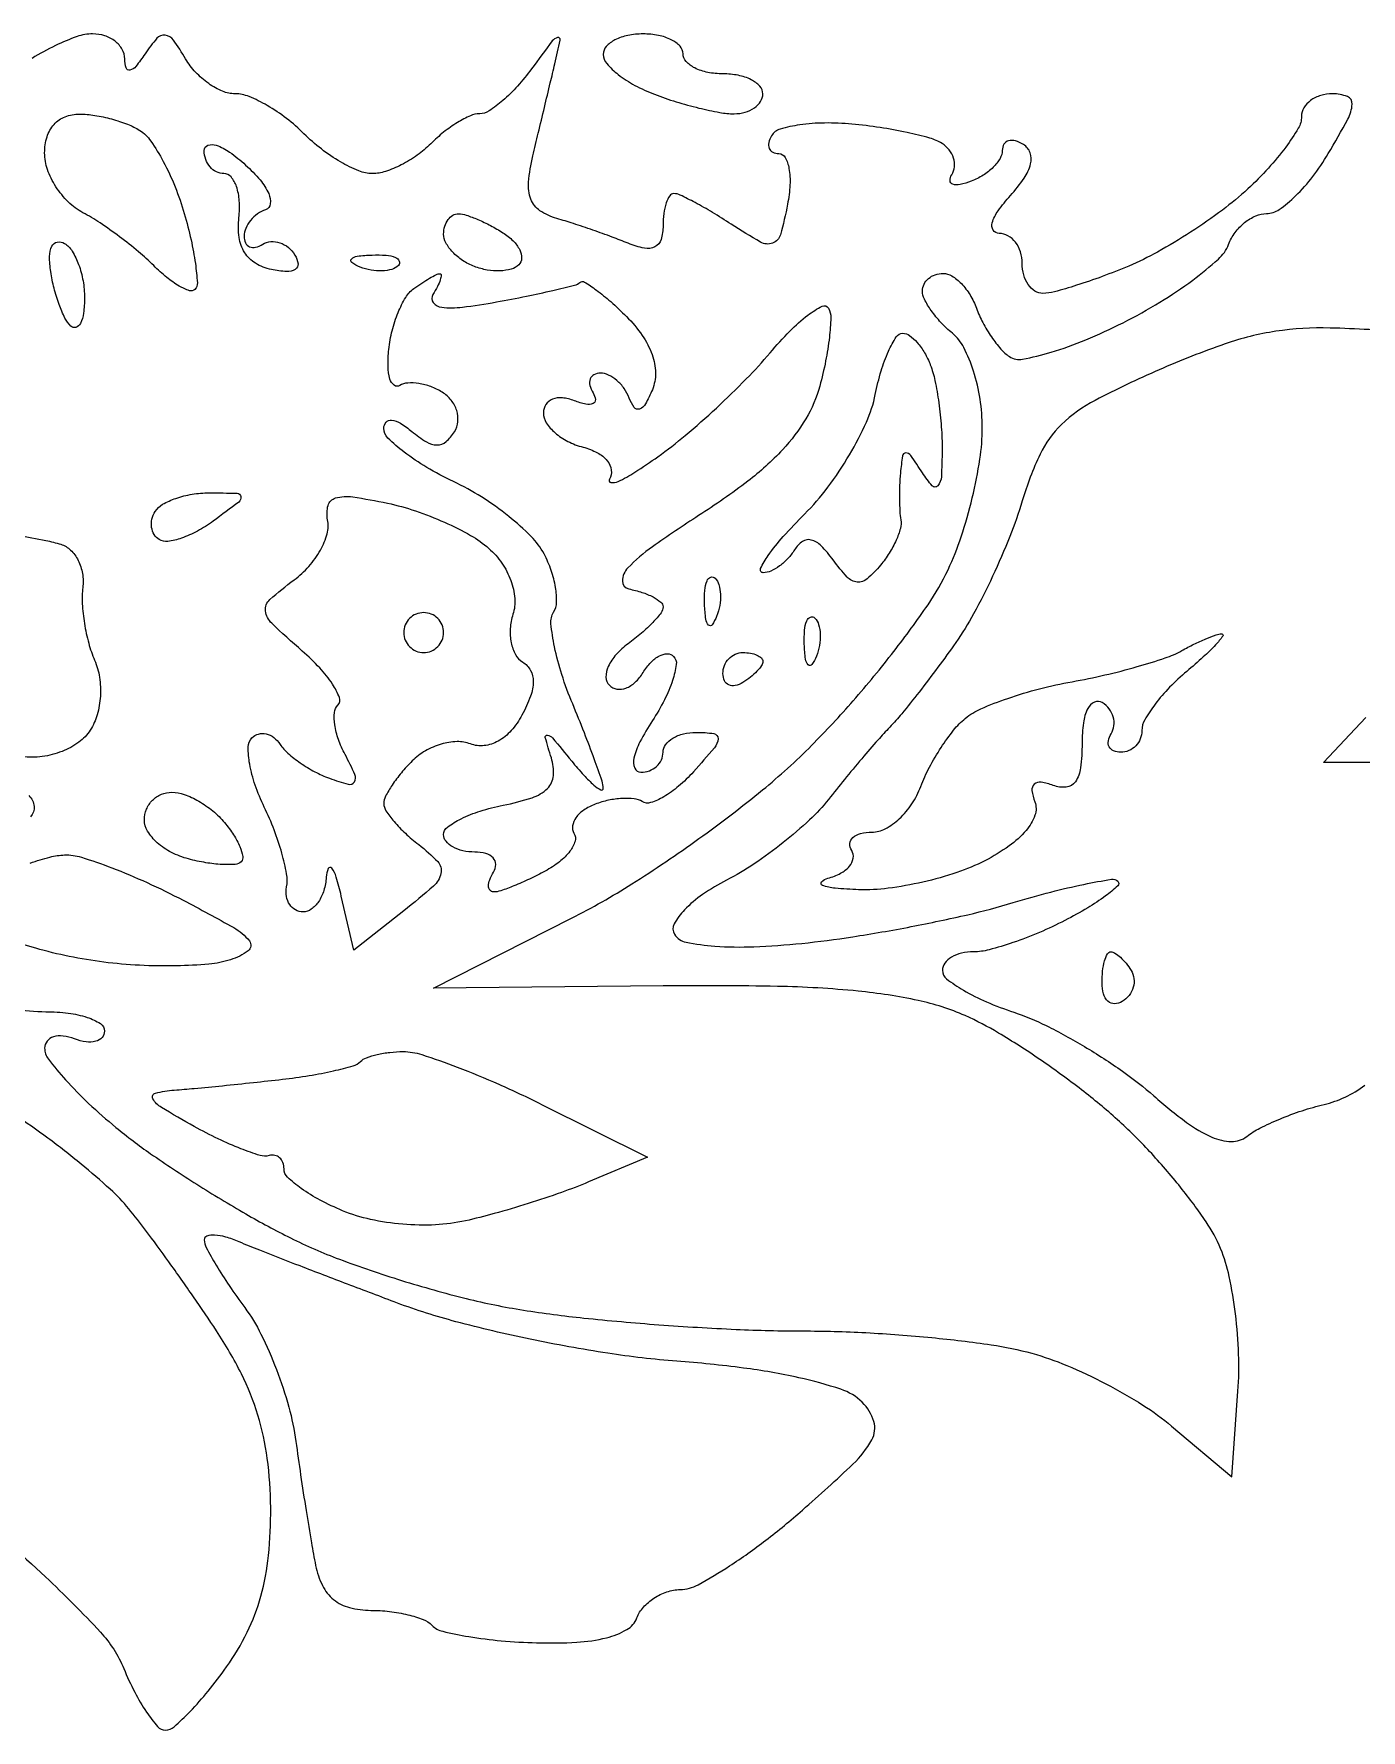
# Model space of a CAD drawing. Extents: x 0 to 102, y 0 to 135.
# Drawn here: x 90.39 to 96.02, y 7.53 to 14.72 of the extents above; entities that cross this region are included whole.
import ezdxf

# ---------------------------------------------------------------- set-up
doc = ezdxf.new("R2010")
doc.units = 0
doc.header["$MEASUREMENT"] = 0

msp = doc.modelspace()

# ---------------------------------------------------------------- linework, layer by layer
for points in [[(90.304719, 10.588359, 0.048322), (90.442624, 10.575, -0.03127), (90.537851, 10.569039, -0.048387), (90.618181, 10.550929, -0.061952), (90.673894, 10.524551, -0.256638), (90.6912, 10.493055, -0.184534), (90.680838, 10.465934, -0.147206), (90.653923, 10.449486, -0.100118), (90.612891, 10.447158, -0.055937), (90.5643, 10.459806, 0.060194), (90.515727, 10.472011, 0.106049), (90.474677, 10.468497, 0.150088), (90.447719, 10.450265, 0.171192), (90.4374, 10.42101, 0.165185), (90.453534, 10.373507, 0.019237), (90.526276, 10.28596, 0.021443), (90.624081, 10.186028, 0.015976), (90.739955, 10.084127, 0.02096), (90.887013, 9.972921, 0.010373), (91.082207, 9.843692, 0.010275), (91.290527, 9.717825, 0.014804), (91.480205, 9.615836, 0.026525), (91.687335, 9.525636, 0.014296), (91.95086, 9.435643, 0.014202), (92.22536, 9.359056, 0.02164), (92.4678, 9.309807, 0.013512), (92.723932, 9.276291, 0.007182), (93.042551, 9.247946, 0.007143), (93.369248, 9.228295, 0.011011), (93.6522, 9.221567, -0.012759), (93.91988, 9.214266, -0.011116), (94.199482, 9.193252, -0.011247), (94.451556, 9.162924, -0.032152), (94.624287, 9.126736, -0.03217), (94.772089, 9.075264, -0.020275), (94.9375, 8.997397, -0.020342), (95.094583, 8.907206, -0.034844), (95.216487, 8.818037), (95.4711, 8.603058), (95.497684, 8.966189, 0.027401), (95.50055, 9.122892, 0.021067), (95.487108, 9.29351, 0.021488), (95.460861, 9.452385, 0.046535), (95.424349, 9.570546, 0.051601), (95.362879, 9.684195, 0.019127), (95.254535, 9.830575, 0.018716), (95.123246, 9.982444, 0.021455), (94.986572, 10.117007, 0.019456), (94.834705, 10.243837, 0.014368), (94.657512, 10.372534, 0.014568), (94.482782, 10.484604, 0.031308), (94.340807, 10.558259, 0.051633), (94.141691, 10.622656, 0.027869), (93.886722, 10.662208, 0.01981), (93.544439, 10.682275, 0.007273), (93.06, 10.684407), (92.0871, 10.674537), (92.671629, 10.971131, 0.023637), (92.927403, 11.116499, 0.014932), (93.21194, 11.308643, 0.014986), (93.481354, 11.515064, 0.026139), (93.68984, 11.703912, 0.016277), (93.866511, 11.893569, 0.014257), (94.038732, 12.102705, 0.014476), (94.18344, 12.300577, 0.040895), (94.26856, 12.448986, 0.03025), (94.324126, 12.588706, 0.020499), (94.370995, 12.753529, 0.020696), (94.403242, 12.91709, 0.038338), (94.4136, 13.051977, 0.038898), (94.404226, 13.172292, 0.038046), (94.376323, 13.290626, 0.040632), (94.335459, 13.390367, 0.102358), (94.2867, 13.4514, -0.031583), (94.238135, 13.497178, -0.034151), (94.197077, 13.547589, -0.036411), (94.168339, 13.595267, -0.117955), (94.1598, 13.630959, -0.116782), (94.166506, 13.659277, -0.100534), (94.185431, 13.683392, -0.092973), (94.213733, 13.69958, -0.083736), (94.247055, 13.7052, -0.140662), (94.284451, 13.694467, -0.062004), (94.324725, 13.66171, -0.054402), (94.361571, 13.613784, -0.048354), (94.388934, 13.55715, 0.033284), (94.416112, 13.496292, 0.028059), (94.452555, 13.435859, 0.029003), (94.492233, 13.38439, 0.066873), (94.528811, 13.352146, 0.197872), (94.584027, 13.341053, 0.024527), (94.705584, 13.370989, 0.025922), (94.852672, 13.423409, 0.018712), (95.010875, 13.496272, 0.019379), (95.166471, 13.582852, 0.023042), (95.305869, 13.676713, 0.022677), (95.414498, 13.765283, 0.119316), (95.457888, 13.828175, -0.06829), (95.485392, 13.878192, -0.062797), (95.526042, 13.92057, -0.0667), (95.5731, 13.949266, -0.103969), (95.619404, 13.959, 0.154371), (95.672229, 13.975707, 0.039598), (95.74206, 14.033554, 0.036501), (95.81507, 14.115652, 0.030093), (95.880643, 14.2128, 0.009384), (95.963541, 14.359349, 0.106471), (95.982086, 14.422907, 0.330978), (95.96159, 14.455059, 0.091258), (95.898883, 14.4666, 0.071263), (95.848559, 14.459391, 0.086618), (95.805882, 14.438386, 0.10032), (95.77735, 14.407178, 0.135997), (95.7672, 14.370551, -0.135058), (95.753434, 14.320518, -0.025308), (95.700249, 14.240668, -0.025438), (95.626539, 14.151187, -0.020869), (95.539281, 14.063274, -0.026728), (95.431928, 13.973954, -0.016464), (95.296955, 13.8801, -0.016497), (95.156976, 13.795873, -0.028235), (95.034398, 13.736323, -0.010215), (94.921958, 13.692018, -0.011832), (94.813143, 13.654594, -0.010922), (94.719947, 13.627214, -0.066072), (94.670117, 13.6206, -0.143829), (94.636819, 13.630381, -0.099506), (94.608449, 13.657877, -0.083929), (94.589333, 13.698992, -0.067037), (94.5828, 13.7475, 0.075427), (94.575444, 13.795984, 0.088993), (94.554097, 13.837123, 0.100712), (94.522351, 13.864624, 0.12899), (94.485088, 13.8744, -0.259937), (94.459812, 13.888493, -0.213813), (94.455679, 13.919555, -0.083688), (94.480682, 13.970533, -0.028153), (94.532899, 14.035201, 0.033354), (94.590873, 14.108546, 0.088133), (94.618448, 14.16925, 0.147656), (94.616425, 14.216679, 0.172019), (94.588311, 14.251694, 0.066786), (94.553812, 14.267109, 0.139878), (94.52467, 14.267367, 0.190973), (94.50551, 14.252908, 0.137587), (94.4982, 14.226844, -0.135659), (94.488659, 14.192326, -0.061946), (94.459632, 14.155162, -0.054745), (94.417127, 14.121167, -0.049745), (94.366906, 14.09592, -0.03703), (94.319441, 14.081633, -0.134924), (94.288301, 14.083187, -0.315874), (94.276983, 14.098364, -0.14665), (94.283686, 14.123323, 0.113126), (94.295224, 14.157199, 0.100243), (94.291616, 14.194342, 0.094099), (94.273355, 14.229053, 0.086535), (94.243174, 14.255857, 0.070571), (94.190869, 14.278757, 0.015088), (94.094338, 14.302542, 0.015486), (93.97983, 14.323432, 0.014201), (93.860895, 14.337902, 0.025335), (93.744991, 14.342775, 0.033483), (93.63964, 14.334796, 0.035438), (93.55664, 14.316813, 0.185329), (93.520108, 14.288999, 0.078894), (93.507926, 14.25987, 0.15687), (93.50972, 14.235183, 0.184896), (93.524955, 14.21881, 0.114423), (93.550876, 14.2128, -0.275845), (93.5776, 14.196842, -0.081144), (93.593825, 14.149819, -0.0564), (93.597822, 14.080564, -0.033474), (93.587751, 13.998396, -0.019945), (93.557663, 13.869175, -0.245261), (93.524259, 13.833296, -0.217585), (93.472971, 13.837842, -0.015788), (93.348659, 13.913796, 0.009688), (93.269481, 13.96351, 0.012834), (93.195447, 14.00547, 0.010206), (93.132598, 14.037359, 0.112758), (93.105277, 14.0436, 0.255088), (93.087878, 14.034106, 0.062649), (93.0733, 14.003664, 0.048822), (93.063295, 13.95973, 0.031598), (93.06, 13.907649, -0.073116), (93.051378, 13.849004, -0.205299), (93.0253, 13.817847, -0.168917), (92.980462, 13.811792, -0.047561), (92.91195, 13.832647, 0.008798), (92.844101, 13.859193, 0.005163), (92.762055, 13.88868, 0.005162), (92.679377, 13.916479, 0.008761), (92.609567, 13.937808, -0.078406), (92.537998, 13.971108, -0.154387), (92.499306, 14.019701, -0.115875), (92.489427, 14.092222, -0.034558), (92.507835, 14.20316, -0.000136), (92.530941, 14.300183, -0.000096), (92.556919, 14.409043, -0.000097), (92.581769, 14.513, -0.000206), (92.601064, 14.5935, 0.008321), (92.623567, 14.694592, 0.541049), (92.612875, 14.705197, 0.180566), (92.59003, 14.690622, 0.003241), (92.502128, 14.57235, -0.025328), (92.442802, 14.499481, -0.030841), (92.379965, 14.437915, -0.032122), (92.322132, 14.394015, -0.14732), (92.282238, 14.382, 0.10597), (92.242817, 14.37355, 0.031803), (92.188233, 14.344723, 0.030309), (92.129499, 14.303667, 0.02869), (92.075014, 14.2551, -0.041953), (92.017538, 14.206537, -0.036098), (91.949889, 14.165477, -0.037721), (91.882653, 14.137212, -0.080812), (91.827257, 14.1282, -0.098387), (91.769199, 14.139736, -0.03396), (91.692199, 14.177902, -0.032192), (91.610863, 14.232649, -0.032161), (91.5372, 14.2974, 0.03262), (91.463401, 14.362151, 0.03242), (91.38166, 14.416897, 0.034209), (91.304092, 14.455033, 0.097443), (91.245304, 14.4666, -0.100091), (91.191947, 14.477389, -0.053839), (91.133018, 14.51009, -0.050535), (91.077833, 14.558021, -0.055578), (91.035352, 14.61465, 0.022643), (90.983235, 14.694573, 0.20933), (90.948511, 14.715151, 0.249244), (90.913695, 14.701796, 0.031667), (90.863243, 14.6358, -0.021226), (90.824525, 14.582901, -0.16543), (90.799143, 14.56668, -0.400776), (90.782918, 14.576004, -0.068756), (90.777095, 14.61465, 0.125987), (90.76624, 14.654984, 0.099408), (90.736611, 14.689336, 0.088796), (90.692655, 14.712432, 0.076815), (90.641094, 14.7204, 0.084687), (90.574818, 14.709093, 0.027893), (90.483202, 14.671036, 0.026866), (90.384436, 14.616669, 0.027405)], [(96.219881, 13.454651, 0.015213), (95.888148, 13.473597, 0.04386), (95.658438, 13.459558, 0.04683), (95.443124, 13.406344, 0.019332), (95.163389, 13.29638, 0.01624), (94.892554, 13.166993, 0.071474), (94.748918, 13.064263, 0.0921), (94.658476, 12.938523, 0.03733), (94.582788, 12.740591, -0.022171), (94.530141, 12.589335, -0.01484), (94.457265, 12.421187, -0.01496), (94.376772, 12.262157, -0.028304), (94.301084, 12.1401, -0.00655), (94.225445, 12.03521, -0.006122), (94.145388, 11.929924, -0.006109), (94.072023, 11.838185, -0.020726), (94.021034, 11.781007, 0.012036), (93.97109, 11.726921, 0.004345), (93.90265, 11.647755, 0.004306), (93.829161, 11.559713, 0.005105), (93.761308, 11.475242, -0.038562), (93.681266, 11.388212, -0.020031), (93.569282, 11.29195, -0.019796), (93.445704, 11.20177, -0.0284), (93.329042, 11.132782, 0.031493), (93.227756, 11.072038, 0.050454), (93.150981, 11.006845, 0.067221), (93.107227, 10.947053, 0.268986), (93.10845, 10.903449, 0.208429), (93.157524, 10.869423, 0.030983), (93.2796, 10.85305, 0.028005), (93.444367, 10.850514, 0.014869), (93.648046, 10.864864, 0.013634), (93.863891, 10.8925, 0.008852), (94.111733, 10.935634, 0.008902), (94.352383, 10.986379, 0.01668), (94.544632, 11.03731, -0.008944), (94.704522, 11.082328, -0.013743), (94.844563, 11.114981, -0.008108), (94.960984, 11.136813, -0.243275), (94.988564, 11.128036, -0.428375), (94.988087, 11.108213, -0.025084), (94.936213, 11.065649, -0.025505), (94.860453, 11.015364, -0.014432), (94.764063, 10.961938, -0.018521), (94.655874, 10.910976, -0.018269), (94.543721, 10.867909, -0.018485), (94.442914, 10.837482, -0.064131), (94.375501, 10.8288, 0.057601), (94.325358, 10.823004, 0.076845), (94.282911, 10.805876, 0.095743), (94.254465, 10.78053, 0.164475), (94.2444, 10.750761, 0.231886), (94.262143, 10.714559, 0.032097), (94.333511, 10.666237, 0.031348), (94.431553, 10.616639, 0.021726), (94.547756, 10.572605, -0.036212), (94.684773, 10.516097, -0.018803), (94.847124, 10.42716, -0.018596), (95.007806, 10.322813, -0.026855), (95.14089, 10.218061, 0.019947), (95.279838, 10.10555, 0.057535), (95.386854, 10.043449, 0.095255), (95.470319, 10.024703, 0.176273), (95.535484, 10.046151, -0.049856), (95.591014, 10.081533, -0.018769), (95.674882, 10.12001, -0.018374), (95.769952, 10.155346, -0.021289), (95.862841, 10.181709, 0.052099), (95.951956, 10.21304, 0.047321), (96.035803, 10.26293, 0.050362)], [(90.325039, 12.595436, -0.004974), (90.442384, 12.572981, -0.025828), (90.506266, 12.556624, -0.118239), (90.547328, 12.532138, -0.082505), (90.579366, 12.488479, -0.07544), (90.597708, 12.432728, -0.072762), (90.599014, 12.373327, 0.046069), (90.596877, 12.304892, 0.025277), (90.606206, 12.221492, 0.024991), (90.624364, 12.137095, 0.03628), (90.649362, 12.065151, -0.064397), (90.670076, 11.992658, -0.05291), (90.673619, 11.91217, -0.053751), (90.660298, 11.83416, -0.072903), (90.631059, 11.769051, -0.094302), (90.582409, 11.71742, -0.063644), (90.511186, 11.678514, -0.059986), (90.427643, 11.656914, -0.062721), (90.342645, 11.656242, 0.006158)], [(96.131363, 11.631958), (95.861027, 11.631416), (96.04036, 11.822308, -0.019322)], [(90.370493, 11.491179, -0.177201), (90.392549, 11.445504, -0.210884), (90.377965, 11.400985, -0.036471)], [(90.376021, 11.205385, -0.020399), (90.460057, 11.230723, -0.054259), (90.522, 11.239682, -0.08547), (90.593232, 11.229985, -0.014801), (90.722114, 11.185057, -0.015716), (90.871728, 11.122425, -0.013493), (91.025041, 11.047444, -0.006953), (91.239275, 10.931584, -0.097432), (91.305726, 10.875166, -0.422617), (91.300397, 10.833454, -0.084372), (91.226013, 10.795137, -0.054618), (91.134352, 10.776728, -0.017607), (90.995779, 10.769256, -0.017325), (90.839902, 10.771749, -0.01859), (90.688217, 10.785103, -0.018922), (90.541354, 10.80923, -0.02019), (90.39992, 10.843998, -0.020246), (90.281347, 10.883542, -0.082772)], [(90.114039, 8.466048, -0.015684), (90.441027, 8.17865, -0.017675), (90.673747, 7.944828, -0.088981), (90.7729, 7.790201, 0.020976), (90.819277, 7.690306, 0.029669), (90.869338, 7.60601, 0.029645), (90.916585, 7.544437, 0.217596), (90.949503, 7.5294, 0.183146), (90.98627, 7.543335, 0.019245), (91.053923, 7.608028, 0.021817), (91.130673, 7.694546, 0.015812), (91.208676, 7.79707, 0.040965), (91.296015, 7.943806, 0.046136), (91.354247, 8.097208, 0.042481), (91.38655, 8.269177, 0.027231), (91.395963, 8.472232, 0.030182), (91.381609, 8.681536, 0.042142), (91.341958, 8.864824, 0.042038), (91.27204, 9.039211, 0.029825), (91.166359, 9.221677, 0.005121), (91.069047, 9.365502, 0.004394), (90.963774, 9.514889, 0.004428), (90.865771, 9.648875, 0.012661), (90.794483, 9.739656, 0.035406), (90.715548, 9.822406, 0.012714), (90.59226, 9.928975, 0.012539), (90.450734, 10.039331, 0.014526), (90.3105, 10.136959, 0.017687)]]:
    msp.add_lwpolyline(points, format="xyb")
for points in [[(92.9754, 14.7204, 0.049264), (92.910651, 14.714005, 0.069261), (92.855902, 14.694934, 0.089436), (92.819048, 14.666806, 0.18727), (92.8062, 14.633706, 0.181273), (92.820803, 14.594751, 0.04785), (92.869946, 14.548242, 0.042147), (92.940135, 14.502458, 0.032619), (93.023207, 14.464506, 0.016294), (93.115196, 14.432922, 0.014753), (93.212128, 14.406236, 0.014958), (93.300318, 14.38751, 0.044859), (93.361607, 14.382, 0.06794), (93.408008, 14.388334, 0.084528), (93.447341, 14.406851, 0.099719), (93.473643, 14.434339, 0.142091), (93.483, 14.4666, 0.191087), (93.470185, 14.498907, 0.088204), (93.433297, 14.526349, 0.068025), (93.378554, 14.544966, 0.048028), (93.3138, 14.5512, -0.048028), (93.249046, 14.557434, -0.068025), (93.194302, 14.576051, -0.088204), (93.157415, 14.603493, -0.191087), (93.1446, 14.6358, 0.191087), (93.131785, 14.668107, 0.088204), (93.094898, 14.695549, 0.068025), (93.040154, 14.714166, 0.048028)], [(90.58545, 14.380705, -0.037872), (90.649981, 14.375241, -0.026308), (90.721528, 14.359784, -0.026634), (90.789031, 14.337518, -0.048457), (90.840796, 14.311306, -0.100387), (90.887564, 14.266349, -0.028322), (90.940546, 14.179623, -0.027331), (90.990565, 14.072576, -0.025799), (91.029699, 13.958655, -0.014361), (91.058288, 13.846963, -0.020854), (91.076517, 13.746875, -0.017184), (91.085022, 13.665468, -0.217099), (91.074482, 13.637282, -0.286716), (91.051364, 13.631943, -0.048104), (91.008076, 13.651672, -0.040133), (90.955501, 13.68795, -0.025301), (90.900132, 13.737983, 0.022077), (90.835682, 13.796979, 0.013694), (90.75524, 13.860673, 0.013732), (90.672222, 13.919299, 0.024007), (90.600003, 13.962531, -0.070951), (90.537814, 14.008166, -0.056381), (90.485165, 14.072818, -0.057666), (90.449435, 14.145742, -0.0853), (90.4374, 14.215777, -0.073775), (90.447566, 14.284297, -0.109676), (90.477223, 14.33694, -0.117973), (90.524493, 14.369587, -0.094858)], [(91.289891, 14.164626, -0.033508), (91.3512, 14.101176, -0.070388), (91.387581, 14.043237, -0.132009), (91.394441, 14.000089, -0.294118), (91.374491, 13.975264, 0.075405), (91.339673, 13.957478, 0.067384), (91.310158, 13.929572, 0.07038), (91.290218, 13.896181, 0.099781), (91.2834, 13.862357, 0.11052), (91.289579, 13.834745, 0.183092), (91.306534, 13.818359, 0.159957), (91.332058, 13.816083, 0.081499), (91.362154, 13.828487, -0.118751), (91.396665, 13.839816, -0.100643), (91.43486, 13.835217, -0.092351), (91.470903, 13.81531, -0.082292), (91.499073, 13.783047, -0.10912), (91.511948, 13.746205, -0.292652), (91.50038, 13.722293, -0.15434), (91.463467, 13.713082, -0.035659), (91.399169, 13.721685, -0.084042), (91.331709, 13.748005, -0.118147), (91.285727, 13.79303, -0.107147), (91.262355, 13.857612, -0.060367), (91.261253, 13.941318, 0.042527), (91.262857, 14.012883, 0.066278), (91.250927, 14.073303, 0.091764), (91.228175, 14.113949, 0.222952), (91.197803, 14.1282, -0.116129), (91.165913, 14.135708, -0.10049), (91.138758, 14.156903, -0.093177), (91.120531, 14.188597, -0.084224), (91.1142, 14.225912, -0.315987), (91.130046, 14.248482, -0.172222), (91.165494, 14.248675, -0.07153), (91.221929, 14.219406, -0.028582)], [(92.19285, 13.957705, -0.075031), (92.225422, 13.952107, -0.020637), (92.274219, 13.93367, -0.020367), (92.328448, 13.907925, -0.01999), (92.38075, 13.877704, -0.052635), (92.424177, 13.843363, -0.084794), (92.451796, 13.805272, -0.119423), (92.459762, 13.769722, -0.194428), (92.447849, 13.741649, -0.129016), (92.416428, 13.72329, -0.058461), (92.368996, 13.71586, -0.052333), (92.314139, 13.719485, -0.049004), (92.259949, 13.734393, -0.054099), (92.21002, 13.760039, -0.05711), (92.167749, 13.795405, -0.063811), (92.138969, 13.834666, -0.126954), (92.1294, 13.871745, -0.071247), (92.134162, 13.904993, -0.088066), (92.148038, 13.932988, -0.102618), (92.168659, 13.951457, -0.137431)], [(90.521745, 13.832258, -0.11798), (90.554316, 13.799487, -0.04881), (90.581674, 13.742842, -0.044686), (90.60032, 13.673606, -0.043468), (90.6066, 13.601507, -0.031205), (90.602567, 13.536951, -0.082752), (90.589392, 13.492786, -0.208222), (90.569996, 13.476276, -0.27676), (90.54802, 13.48178, -0.082619), (90.523683, 13.515831, -0.025827), (90.498929, 13.573727, -0.025024), (90.477534, 13.642322, -0.025223), (90.463165, 13.712531, -0.039011), (90.458402, 13.777243, -0.113107), (90.468563, 13.820683, -0.236298), (90.491157, 13.837918, -0.187442)], [(91.82625, 13.783121, -0.028489), (91.885147, 13.782191, -0.077125), (91.925754, 13.772824, -0.208169), (91.941197, 13.757203, -0.296942), (91.937287, 13.738687, -0.126455), (91.909629, 13.722339, -0.060344), (91.868572, 13.715642, -0.05415), (91.821403, 13.718808, -0.051402), (91.775138, 13.732009, -0.054073), (91.739887, 13.750752, -0.470617), (91.738428, 13.76617, -0.168741), (91.763111, 13.778126, -0.018894)], [(92.113243, 13.703905, -0.44909), (92.119199, 13.697837, -0.063276), (92.115368, 13.678383, -0.038942), (92.103269, 13.649663, -0.019262), (92.083765, 13.615204, 0.315234), (92.085691, 13.581562, 0.199657), (92.121408, 13.561642, 0.05958), (92.208694, 13.562026, 0.013902), (92.353722, 13.584127, 0.005237), (92.480513, 13.608446, 0.00758), (92.591945, 13.632797, 0.004296), (92.685008, 13.655461, 0.115049), (92.7075, 13.667073, -0.32592), (92.726596, 13.668518, -0.019772), (92.776969, 13.634489, -0.023403), (92.837693, 13.585338, -0.014536), (92.904391, 13.522409, -0.044498), (92.971574, 13.442071, -0.066785), (93.013246, 13.360871, -0.079368), (93.027608, 13.282992, -0.104661), (93.014392, 13.212209, -0.027123), (92.985257, 13.151492, -0.181951), (92.96031, 13.130083, -0.333628), (92.937474, 13.137017, -0.068733), (92.9162, 13.17645, 0.063381), (92.894941, 13.216883, 0.061612), (92.864056, 13.251136, 0.06681), (92.828661, 13.274355, 0.112255), (92.794157, 13.2822, 0.119997), (92.766867, 13.275555, 0.187044), (92.751044, 13.257633, 0.152563), (92.749671, 13.230553, 0.075506), (92.763301, 13.198569, -0.1144), (92.772943, 13.170026, -0.32948), (92.762845, 13.153127, -0.155351), (92.732743, 13.15049, -0.036408), (92.683694, 13.16532, 0.066212), (92.632749, 13.177473, 0.118982), (92.590398, 13.171725, 0.157077), (92.562802, 13.149255, 0.144959), (92.5524, 13.114131, 0.144476), (92.564829, 13.072016, 0.071021), (92.601823, 13.029472, 0.061306), (92.656298, 12.992935, 0.05319), (92.720648, 12.968562, -0.058042), (92.781271, 12.944928, -0.098934), (92.823227, 12.910657, -0.138679), (92.840405, 12.871463, -0.174497), (92.832273, 12.832944, 0.539792), (92.838918, 12.818695, 0.14549), (92.869364, 12.823125, 0.034411), (92.940737, 12.862322, 0.011941), (93.038056, 12.928174, 0.020226), (93.153968, 13.01799, 0.011763), (93.285943, 13.134488, 0.011748), (93.412894, 13.257641, 0.019399), (93.51344, 13.368134, -0.019401), (93.597646, 13.460669, -0.035448), (93.674157, 13.528159, -0.045796), (93.734264, 13.565879, -0.404318), (93.761489, 13.557471, -0.134619), (93.771055, 13.517546, -0.020005), (93.765008, 13.434227, -0.021313), (93.749351, 13.334077, -0.016905), (93.72422, 13.227466, -0.06845), (93.665168, 13.08857, -0.0533), (93.566393, 12.957332, -0.041915), (93.419119, 12.824113, -0.020261), (93.210766, 12.678171, 0.010807), (93.014599, 12.54622, 0.049163), (92.910526, 12.456406, 0.183818), (92.887475, 12.401423, 0.368985), (92.914826, 12.367151, -0.029976), (92.970424, 12.352944, -0.042901), (93.017355, 12.33333, -0.050433), (93.05033, 12.311612, -0.22562), (93.06, 12.291273, -0.166327), (93.05149, 12.266398, -0.024826), (93.016549, 12.225658, -0.02565), (92.968725, 12.180116, -0.019576), (92.912083, 12.135194, 0.050371), (92.860453, 12.0888, 0.07807), (92.827567, 12.038855, 0.107732), (92.817804, 11.993454, 0.198182), (92.832083, 11.959117, 0.159521), (92.863912, 11.942988, 0.129082), (92.902198, 11.946988, 0.099482), (92.941514, 11.971591, 0.065031), (92.9754, 12.0132, -0.050311), (93.008201, 12.055981, -0.082476), (93.044414, 12.0836, -0.118365), (93.07805, 12.092237, -0.203), (93.10446, 12.08154, -0.23614), (93.116036, 12.046796, -0.044012), (93.100236, 11.979359, -0.038807), (93.06574, 11.896774, -0.026703), (93.01473, 11.80904, 0.024162), (92.961944, 11.719305, 0.065814), (92.936589, 11.650267, 0.148314), (92.93972, 11.607998, 0.309985), (92.96567, 11.5902, 0.088464), (93.001686, 11.596623, 0.094816), (93.032291, 11.615051, 0.099987), (93.052764, 11.642526, 0.110724), (93.06, 11.6748, -0.162272), (93.070756, 11.70707, -0.096243), (93.101129, 11.734549, -0.077595), (93.146464, 11.753112, -0.058509), (93.200012, 11.7594, -0.035573), (93.275568, 11.754018, -0.392496), (93.29304, 11.732434, -0.159763), (93.277312, 11.69355, -0.008588), (93.188705, 11.592195, -0.031732), (93.125958, 11.531133, -0.045051), (93.062549, 11.486027, -0.053734), (93.007274, 11.461283, -0.220239), (92.971728, 11.465569, 0.110175), (92.937143, 11.477575, 0.042268), (92.88598, 11.479118, 0.039268), (92.828163, 11.471394, 0.038792), (92.77202, 11.45471, 0.056487), (92.723988, 11.429748, 0.087078), (92.690328, 11.39738, 0.117868), (92.675952, 11.363053, 0.180811), (92.682155, 11.33178, -0.21676), (92.686487, 11.29776, -0.087596), (92.664595, 11.255192, -0.064772), (92.620658, 11.210699, -0.042757), (92.560331, 11.171445, -0.012106), (92.492898, 11.137429, -0.014341), (92.427562, 11.108698, -0.013216), (92.371475, 11.087639, -0.083381), (92.341469, 11.0826, -0.221951), (92.325967, 11.089838, -0.174342), (92.319499, 11.107451, -0.09618), (92.324608, 11.134741, -0.044218), (92.3409, 11.1672, 0.139169), (92.350032, 11.199318, 0.191142), (92.339083, 11.226949, 0.138808), (92.307961, 11.245602, 0.066118), (92.261293, 11.2518, -0.054168), (92.210836, 11.257282, -0.073878), (92.168144, 11.273545, -0.093541), (92.139491, 11.297579, -0.173273), (92.1294, 11.325825, -0.238479), (92.145504, 11.357669, -0.043983), (92.203451, 11.392915, -0.038757), (92.284929, 11.425561, -0.026558), (92.381488, 11.450268, 0.02872), (92.504247, 11.482244, 0.11655), (92.569874, 11.521968, 0.182689), (92.594907, 11.576113, 0.094613), (92.586082, 11.651193, -0.00921), (92.560566, 11.737563, -0.545387), (92.56967, 11.747742, -0.180629), (92.591331, 11.735485, -0.003685), (92.672394, 11.63748, 0.013487), (92.723808, 11.577745, 0.02965), (92.766894, 11.535641, 0.054334), (92.796108, 11.515395, 0.568672), (92.8062, 11.521399, 0.082263), (92.800966, 11.552996, 0.004685), (92.768133, 11.646504, 0.007063), (92.72625, 11.757378, 0.005119), (92.676609, 11.879692, -0.020853), (92.630567, 12.004246, -0.027006), (92.59945, 12.121983, -0.026706), (92.584546, 12.219951, -0.164242), (92.595921, 12.268976, 0.132664), (92.608469, 12.311059, 0.04747), (92.604123, 12.374069, 0.042996), (92.585862, 12.445679, 0.038964), (92.55517, 12.515625, 0.072988), (92.500341, 12.589711, 0.028393), (92.405207, 12.675052, 0.027373), (92.29005, 12.75721, 0.030482), (92.170558, 12.823112, -0.022026), (92.057594, 12.882947, -0.030288), (91.962244, 12.947026, -0.030707), (91.893008, 13.006979, -0.201601), (91.8756, 13.048398, -0.185753), (91.885457, 13.074015, -0.242285), (91.908598, 13.082746, -0.11025), (91.946267, 13.069663, -0.034722), (91.994968, 13.034651, 0.036888), (92.056289, 12.990968, 0.135887), (92.101666, 12.978159, 0.180952), (92.139424, 12.992071, 0.076691), (92.175007, 13.033751, 0.113897), (92.189508, 13.076538, 0.100314), (92.184794, 13.123514, 0.093865), (92.161507, 13.167474, 0.085932), (92.123128, 13.201476, 0.04922), (92.07508, 13.224996, 0.050758), (92.023852, 13.238373, 0.056004), (91.977162, 13.24034, 0.12154), (91.943216, 13.229403, -0.317945), (91.919669, 13.230867, -0.151154), (91.901817, 13.257359, -0.069788), (91.893522, 13.310939, -0.030385), (91.896877, 13.383035, -0.035515), (91.911165, 13.462343, -0.035043), (91.936576, 13.539199, -0.03721), (91.968513, 13.603057, -0.100089), (92.0025, 13.640455, -0.01264), (92.036808, 13.664349, -0.015696), (92.069928, 13.684732, -0.014042), (92.098427, 13.700014, -0.104026)], [(94.076724, 13.4514, -0.160239), (94.105287, 13.442005, -0.054972), (94.137696, 13.412091, -0.047854), (94.168604, 13.36879, -0.039494), (94.193049, 13.317581, -0.040561), (94.212711, 13.25055, -0.016483), (94.228935, 13.156763, -0.016181), (94.239838, 13.054264, -0.01984), (94.243105, 12.958031, -0.011129), (94.239865, 12.842355, -0.163973), (94.225161, 12.805033, -0.455771), (94.201441, 12.804674, -0.039253), (94.1598, 12.8592, 0.009243), (94.110059, 12.933134, 0.244741), (94.089573, 12.9438, 0.370608), (94.07519, 12.931441, 0.015555), (94.066477, 12.8592, 0.013147), (94.063098, 12.80531, 0.011183), (94.062301, 12.748323, 0.011331), (94.063914, 12.696403, 0.03098), (94.06815, 12.659945, -0.113036), (94.066441, 12.624002, -0.037179), (94.048327, 12.573908, -0.034833), (94.019246, 12.519507, -0.033053), (93.982431, 12.468657, -0.04019), (93.925145, 12.40994, -0.20916), (93.882976, 12.396663, -0.180832), (93.840638, 12.417912, -0.029128), (93.780876, 12.490378, 0.03563), (93.730106, 12.550337, 0.135255), (93.688091, 12.574847, 0.216944), (93.651393, 12.568621, 0.105867), (93.617821, 12.533616, -0.04927), (93.589372, 12.496351, -0.04734), (93.553827, 12.464816, -0.051081), (93.516876, 12.443215, -0.107141), (93.484515, 12.4362, -0.547984), (93.473561, 12.453358, -0.045056), (93.505829, 12.509141, -0.028883), (93.569504, 12.589145, -0.013855), (93.659725, 12.684509, 0.035648), (93.758596, 12.798582, 0.027215), (93.850326, 12.936044, 0.027841), (93.922362, 13.074966, 0.056385), (93.959892, 13.192109, -0.022638), (93.984482, 13.291448, -0.033864), (94.015603, 13.375233, -0.036187), (94.048389, 13.43587, -0.256081)], [(91.135362, 12.7746, -0.007166), (91.253643, 12.772905, -0.365018), (91.269675, 12.758596, -0.271746), (91.260334, 12.735775, -0.005061), (91.152453, 12.655202, -0.033044), (91.085115, 12.612485, -0.042044), (91.017814, 12.582816, -0.047544), (90.959751, 12.568844, -0.175445), (90.923403, 12.576448, -0.119003), (90.902063, 12.598006, -0.100654), (90.891256, 12.628286, -0.09227), (90.892696, 12.662694, -0.08211), (90.906313, 12.695846, -0.125231), (90.937639, 12.726103, -0.046965), (90.993674, 12.751466, -0.042821), (91.062749, 12.768779, -0.040019)], [(91.891219, 12.730821, -0.029223), (92.009546, 12.69833, -0.023122), (92.13315, 12.650011, -0.023667), (92.243945, 12.594258, -0.0524), (92.320946, 12.53949, -0.062137), (92.376058, 12.477125, -0.062281), (92.414107, 12.403178, -0.066817), (92.43083, 12.327468, -0.098133), (92.423255, 12.259925, 0.061096), (92.411893, 12.199313, 0.066261), (92.416035, 12.139456, 0.07478), (92.434349, 12.08939, 0.130039), (92.464587, 12.057485, -0.130441), (92.497912, 12.022269, -0.128683), (92.509607, 11.974977, -0.08636), (92.497897, 11.912688, -0.033333), (92.461541, 11.832304, -0.058834), (92.415765, 11.76666, -0.083725), (92.360459, 11.722185, -0.099058), (92.301181, 11.703017, -0.121004), (92.243526, 11.710295, 0.100134), (92.186123, 11.71996, 0.062704), (92.118615, 11.709202, 0.059362), (92.051776, 11.680795, 0.066333), (91.996214, 11.6383, 0.022834), (91.950044, 11.587708, 0.026435), (91.91103, 11.535442, 0.026902), (91.883164, 11.488377, 0.120778), (91.8756, 11.457519, 0.147513), (91.884758, 11.427152, 0.029669), (91.91909, 11.381534, 0.028982), (91.966971, 11.3314, 0.023546), (92.02365, 11.283334, -0.037064), (92.10421, 11.211188, -0.252389), (92.11806, 11.161509, -0.158251), (92.085921, 11.107459, -0.013492), (91.9602, 11.002965), (91.7487, 10.836613), (91.695259, 11.065357, 0.0147), (91.673871, 11.146113, 0.09479), (91.654577, 11.183417, 0.569915), (91.640318, 11.18153, 0.084131), (91.631809, 11.14605, -0.05706), (91.621418, 11.089428, -0.072807), (91.5988, 11.04149, -0.08867), (91.567967, 11.00925, -0.159028), (91.533491, 10.998, -0.126147), (91.501284, 11.006257, -0.121689), (91.476512, 11.029064, -0.107596), (91.463204, 11.063363, -0.082062), (91.463528, 11.10375, 0.087913), (91.463326, 11.159649, 0.02336), (91.443296, 11.246882, 0.022947), (91.410788, 11.345542, 0.021826), (91.368894, 11.442508, -0.029291), (91.330076, 11.536166, -0.039512), (91.306916, 11.624883, -0.044362), (91.300529, 11.697515, -0.198663), (91.316557, 11.736157, -0.129201), (91.344263, 11.752332, -0.125417), (91.376673, 11.753042, -0.109083), (91.40899, 11.737633, -0.080372), (91.43605, 11.708479, 0.065982), (91.469183, 11.670666, 0.029222), (91.521678, 11.629836, 0.028295), (91.583161, 11.592473, 0.033976), (91.644908, 11.564783, 0.022315), (91.724765, 11.53929, 0.323776), (91.750968, 11.549208, 0.257664), (91.753414, 11.580372, 0.016343), (91.711334, 11.665581, -0.037916), (91.683238, 11.729247, -0.048544), (91.667841, 11.791413, -0.056915), (91.666173, 11.843386, -0.177779), (91.68064, 11.87464, 0.296454), (91.687461, 11.906801, 0.053526), (91.658146, 11.963895, 0.042599), (91.604051, 12.032675, 0.026194), (91.529799, 12.104219, -0.011146), (91.40021, 12.221774, -0.176055), (91.374015, 12.274218, -0.244621), (91.392458, 12.322464, -0.022593), (91.495086, 12.405569, 0.052858), (91.557748, 12.462912, 0.053705), (91.606614, 12.531832, 0.059141), (91.635328, 12.601426, 0.119416), (91.637419, 12.66035, -0.117983), (91.639412, 12.721403, -0.263997), (91.67109, 12.753186, -0.105455), (91.743651, 12.757596, -0.015034)], [(93.280312, 12.413288, -0.126455), (93.296661, 12.385629, -0.060344), (93.303358, 12.344572, -0.05415), (93.300192, 12.297403, -0.051402), (93.286991, 12.251137, -0.054073), (93.268248, 12.215887, -0.470617), (93.25283, 12.214428, -0.168741), (93.240874, 12.239111, -0.018894), (93.235879, 12.30225, -0.028489), (93.236809, 12.361147, -0.077125), (93.246176, 12.401754, -0.208169), (93.261797, 12.417197, -0.296942)], [(92.0448, 12.267, 0.099038), (92.012513, 12.260541, 0.097945), (91.985051, 12.242149, 0.097945), (91.966659, 12.214687, 0.099038), (91.9602, 12.1824, 0.099038), (91.966659, 12.150113, 0.097945), (91.985051, 12.122651, 0.097945), (92.012513, 12.104259, 0.099038), (92.0448, 12.0978, 0.099038), (92.077087, 12.104259, 0.097945), (92.104549, 12.122651, 0.097945), (92.122941, 12.150113, 0.099038), (92.1294, 12.1824, 0.099038), (92.122941, 12.214687, 0.097945), (92.104549, 12.242149, 0.097945), (92.077087, 12.260541, 0.099038)], [(93.703312, 12.244088, -0.126455), (93.719661, 12.216429, -0.060344), (93.726358, 12.175372, -0.05415), (93.723192, 12.128203, -0.051402), (93.709991, 12.081937, -0.054073), (93.691248, 12.046687, -0.470617), (93.67583, 12.045228, -0.168741), (93.663874, 12.069911, -0.018894), (93.658879, 12.13305, -0.028489), (93.659809, 12.191947, -0.077125), (93.669176, 12.232554, -0.208169), (93.684797, 12.247997, -0.296942)], [(95.4288, 12.177013, -0.614726), (95.433656, 12.167279, -0.027506), (95.402759, 12.130196, -0.021132), (95.350865, 12.078971, -0.010346), (95.28075, 12.017975, 0.026212), (95.207889, 11.950413, 0.030469), (95.146315, 11.878744, 0.031822), (95.102634, 11.812828, 0.131148), (95.0904, 11.766989, -0.096157), (95.08357, 11.731802, -0.097221), (95.064082, 11.701881, -0.098593), (95.034995, 11.681847, -0.101996), (95.000807, 11.6748, -0.098926), (94.970399, 11.680876, -0.176081), (94.95183, 11.697934, -0.169366), (94.948133, 11.723493, -0.090666), (94.959887, 11.753554, 0.108373), (94.971867, 11.787673, 0.099685), (94.969006, 11.824784, 0.095498), (94.951706, 11.859175, 0.090427), (94.92258, 11.885447, 0.252314), (94.888984, 11.88744, 0.16989), (94.86083, 11.860051, 0.082822), (94.84233, 11.79968, 0.033032), (94.8366, 11.713042, -0.029537), (94.830445, 11.608946, -0.121515), (94.808366, 11.550278, -0.218833), (94.769816, 11.527268, -0.118971), (94.714008, 11.53454, 0.051632), (94.663194, 11.548234, 0.226743), (94.634191, 11.539709, 0.246779), (94.624151, 11.512631, 0.059469), (94.636265, 11.46471, -0.181699), (94.636661, 11.407604, -0.087945), (94.599311, 11.343562, -0.063128), (94.527227, 11.277572, -0.034501), (94.424658, 11.215218, -0.038613), (94.306157, 11.165108, -0.024377), (94.161536, 11.124439, -0.024438), (94.014566, 11.098224, -0.040721), (93.889051, 11.092414, -0.013215), (93.789548, 11.098548, -0.067675), (93.735695, 11.110768, -0.542163), (93.732377, 11.125682, -0.136059), (93.758986, 11.141116, 0.056469), (93.812503, 11.16175, 0.095139), (93.850081, 11.191552, 0.13522), (93.86607, 11.225359, 0.183658), (93.859743, 11.258203, -0.158486), (93.852514, 11.287843, -0.19122), (93.864969, 11.31343, -0.126648), (93.897564, 11.330729, -0.059066), (93.945401, 11.3364, 0.12376), (94.002107, 11.350654, 0.064684), (94.061677, 11.393337, 0.058209), (94.114931, 11.456102, 0.056057), (94.153081, 11.530227, -0.030239), (94.189689, 11.611378, -0.023471), (94.238779, 11.694936, -0.023995), (94.292152, 11.768743, -0.051533), (94.341337, 11.818756, -0.070735), (94.407488, 11.859272, -0.019446), (94.521652, 11.903476, -0.019243), (94.656345, 11.943971, -0.01901), (94.7943, 11.974178, 0.012352), (94.933163, 12.002651, 0.01232), (95.070572, 12.037969, 0.01224), (95.188945, 12.074677, 0.046534), (95.2596, 12.106075, -0.013123), (95.311286, 12.133309, -0.015426), (95.361649, 12.156275, -0.014409), (95.405032, 12.173011, -0.086485)], [(93.3984, 12.0978, -0.042167), (93.430789, 12.095064, -0.061769), (93.458149, 12.086841, -0.081139), (93.476701, 12.074759, -0.210953), (93.483, 12.060493, -0.151918), (93.477455, 12.042665, -0.038439), (93.458149, 12.018786, -0.035638), (93.430783, 11.993657, -0.029505), (93.3984, 11.9709, -0.082592), (93.366074, 11.957659, -0.161196), (93.338651, 11.960291, -0.182303), (93.320423, 11.978179, -0.108972), (93.3138, 12.008207, -0.093332), (93.32024, 12.042407, -0.09642), (93.338651, 12.071482, -0.099167), (93.36612, 12.090942, -0.105053)], [(90.976941, 11.5056, -0.087648), (91.029312, 11.496349, -0.043397), (91.090684, 11.467723, -0.041292), (91.150938, 11.425993, -0.047491), (91.200497, 11.376656, -0.029295), (91.238802, 11.324575, -0.043928), (91.265236, 11.274749, -0.05319), (91.277659, 11.233676, -0.248116), (91.270611, 11.210811, -0.182628), (91.245241, 11.199356, -0.029028), (91.18972, 11.199089, -0.028939), (91.121232, 11.206729, -0.021709), (91.047056, 11.222723, -0.055238), (90.975672, 11.250093, -0.062562), (90.91523, 11.291574, -0.071974), (90.874235, 11.34018, -0.140149), (90.8604, 11.388567, -0.098609), (90.869295, 11.433232, -0.097843), (90.894634, 11.471222, -0.098045), (90.932465, 11.496664, -0.099469)], [(94.958507, 10.8288, -0.145859), (94.976138, 10.823545, -0.040575), (94.999153, 10.805666, -0.037297), (95.023112, 10.780188, -0.031646), (95.044487, 10.750046, -0.108373), (95.056467, 10.715927, -0.099685), (95.053606, 10.678816, -0.095498), (95.036306, 10.644425, -0.090427), (95.00718, 10.618153, -0.136093), (94.974528, 10.608656, -0.190788), (94.946457, 10.619367, -0.140899), (94.927512, 10.650317, -0.067432), (94.9212, 10.696907, -0.026751), (94.923906, 10.747446, -0.042195), (94.932159, 10.790056, -0.051652), (94.944114, 10.820087, -0.279105)], [(91.957689, 10.4058, -0.078927), (92.036922, 10.393214, -0.012206), (92.187361, 10.340089, -0.013353), (92.363057, 10.26775, -0.011255), (92.545077, 10.182104), (92.993976, 9.958408), (92.744023, 9.853311, -0.014616), (92.628629, 9.808714, -0.008439), (92.48744, 9.761503, -0.008429), (92.344018, 9.718868, -0.013974), (92.221547, 9.688358, -0.041814), (92.094619, 9.671424, -0.03285), (91.955784, 9.673733, -0.033064), (91.819632, 9.694089, -0.044576), (91.700812, 9.731315, -0.023883), (91.605754, 9.776119, -0.032924), (91.525512, 9.825762, -0.034553), (91.467701, 9.873373, -0.206038), (91.4526, 9.908464, 0.088675), (91.447769, 9.93549, 0.122728), (91.433962, 9.955759, 0.134345), (91.413319, 9.966023, 0.117205), (91.38915, 9.965081, -0.144715), (91.350849, 9.96566, -0.017182), (91.269785, 9.994054, -0.019373), (91.173732, 10.035802, -0.014763), (91.0719, 10.088594, -0.0075), (90.932422, 10.168972, -0.133501), (90.89673, 10.20596, -0.494698), (90.907434, 10.230145, -0.039916), (90.9873, 10.24267, 0.004367), (91.072015, 10.249845, 0.001596), (91.191743, 10.261426, 0.001583), (91.322561, 10.274919, 0.001894), (91.445677, 10.288484, 0.011798), (91.559506, 10.30419, 0.015575), (91.662296, 10.324157, 0.01297), (91.745983, 10.345432, 0.128326), (91.777027, 10.363627, -0.108389), (91.802442, 10.379898, -0.03106), (91.847493, 10.393412, -0.029691), (91.90158, 10.402694, -0.027657)], [(91.26225, 9.599289, 0.02989), (91.20546, 9.61962, 0.056835), (91.15769, 9.627843, 0.093764), (91.125745, 9.623665, 0.324124), (91.1142, 9.607726, 0.124258), (91.122452, 9.575034, 0.011136), (91.16459, 9.500883, 0.013955), (91.22004, 9.413789, 0.010446), (91.285741, 9.320928, -0.044085), (91.354792, 9.207929, -0.023827), (91.420239, 9.058479, -0.023553), (91.472818, 8.898759, -0.0341), (91.502721, 8.753303, 0.003194), (91.522935, 8.610861, 0.002695), (91.546102, 8.460368, 0.002717), (91.568723, 8.323304, 0.007554), (91.586592, 8.22735, 0.064968), (91.615716, 8.142036, 0.107823), (91.662938, 8.082864, 0.107273), (91.730706, 8.04855, 0.063832), (91.820812, 8.037, -0.029343), (91.900416, 8.032324, -0.030688), (91.97772, 8.018362, -0.032252), (92.042481, 7.998007, -0.104509), (92.080032, 7.97355, 0.138518), (92.125343, 7.94819, 0.017418), (92.236566, 7.925628, 0.019396), (92.37354, 7.908205, 0.014976), (92.52384, 7.89951, 0.02062), (92.693636, 7.901786, 0.047342), (92.819949, 7.920779, 0.068418), (92.905732, 7.95509, 0.173531), (92.948859, 8.00526, -0.091966), (92.976287, 8.050015, -0.064832), (93.021219, 8.088485, -0.063031), (93.076026, 8.115142, -0.075355), (93.132501, 8.125207, 0.119334), (93.208326, 8.145662, 0.018735), (93.342122, 8.22559, 0.019914), (93.495459, 8.334087, 0.016205), (93.650914, 8.461872, 0.009076), (93.865223, 8.656997, 0.076956), (93.944915, 8.759581, 0.20256), (93.95337, 8.838197, 0.125425), (93.904714, 8.918978, 0.116095), (93.814282, 8.974171, 0.024682), (93.635189, 9.023248, 0.02234), (93.400619, 9.064344, 0.013181), (93.117623, 9.093426, -0.019188), (92.825502, 9.126995, -0.013107), (92.496707, 9.186486, -0.013229), (92.18142, 9.260863, -0.02518), (91.933223, 9.33995, -0.00117), (91.722162, 9.419673, -0.001332), (91.520419, 9.497033, -0.001206), (91.349435, 9.563594, -0.007473)]]:
    msp.add_lwpolyline(points, format="xyb", close=True)

doc.saveas('drawing.dxf')
